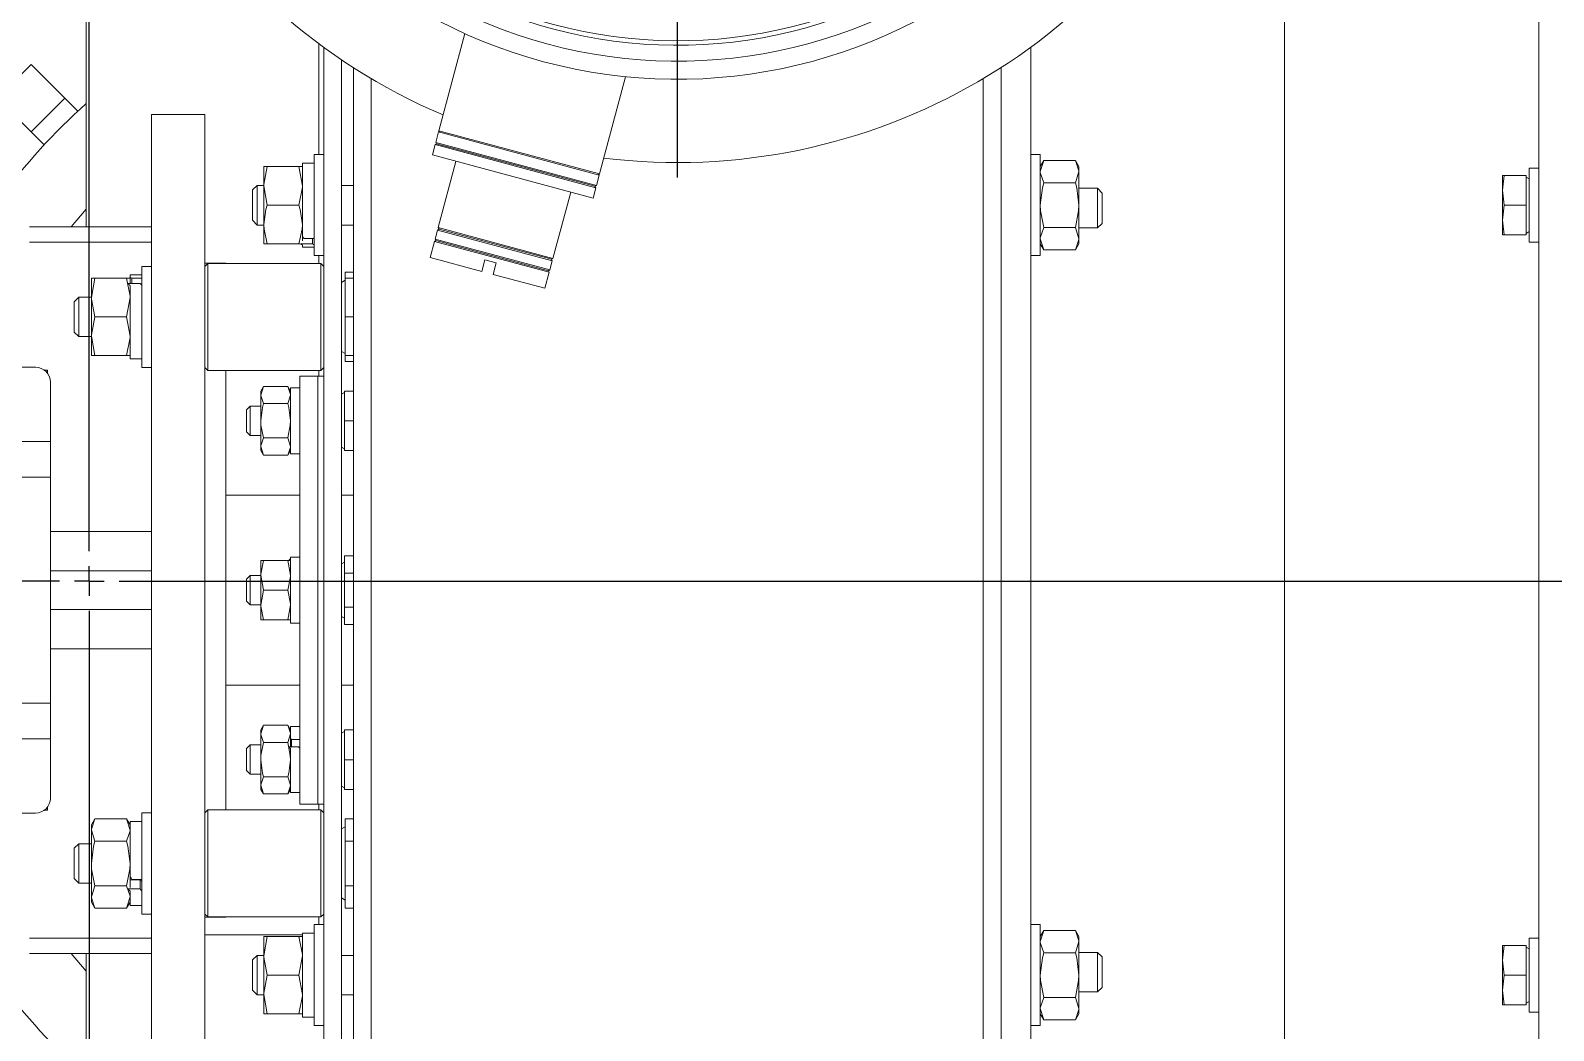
# Model space of a CAD drawing. Header units: millimetres. Extents: x -283029 to -254660, y -24907 to 10674.
# Drawn here: x -279119.95 to -279109.89, y -18350.47 to -18343.87 of the extents above; entities that cross this region are included whole.
import ezdxf

# ---------------------------------------------------------------- set-up
doc = ezdxf.new("R2010")
doc.units = ezdxf.units.MM
doc.header["$LTSCALE"] = 100

# ---------------------------------------------------------------- blocks, each defined once
blk = doc.blocks.new('SW_CENTERMARKSYMBOL_9')
at = {"color": 0, "linetype": 'Continuous'}
for p, q in [((0, 0.5), (0, 28.733)), ((-0.5, 0), (-30.267, 0)), ((0, 0), (-0.25, 0)), ((0, 0), (0, 0.25)), ((0, 0), (0, -0.25)), ((0, 0), (0.25, 0)), ((0.5, 0), (29.722, 0)), ((0, -0.5), (0, -28.733))]:
    blk.add_line(p, q, dxfattribs=at)
blk = doc.blocks.new('SW_CENTERMARKSYMBOL_10')
at = {"color": 0, "linetype": 'Continuous'}
for p, q in [((0, 0.5), (0, 10.35)), ((-0.5, 0), (-10.35, 0)), ((0, 0), (-0.25, 0)), ((0, 0), (0, 0.25)), ((0, 0), (0, -0.25)), ((0, 0), (0.25, 0)), ((0.5, 0), (10.35, 0)), ((0, -0.5), (0, -10.35))]:
    blk.add_line(p, q, dxfattribs=at)

msp = doc.modelspace()

# ---------------------------------------------------------------- linework, layer by layer
at = {"color": 1, "linetype": 'Continuous', "lineweight": 0}
for p, q in [((-279109.992, -18342.091), (-279109.992, -18347.561)), ((-279119.579, -18345.165), (-279119.579, -18342.738)), ((-279111.669, -18352.07), (-279111.669, -18343.052)), ((-279117.124, -18343.87), (-279117.124, -18343.87)), ((-279117.111, -18343.877), (-279117.111, -18343.877)), ((-279118.044, -18344.689), (-279118.044, -18343.956)), ((-279117.251, -18344.532), (-279117.08, -18343.891)), ((-279117.074, -18343.893), (-279117.074, -18343.893)), ((-279117.061, -18343.899), (-279117.061, -18343.899)), ((-279117.013, -18343.92), (-279117.013, -18343.92)), ((-279118.011, -18343.981), (-279118.011, -18353.031)), ((-279117.893, -18344.063), (-279117.893, -18353.031)), ((-279113.345, -18343.981), (-279113.345, -18347.561)), ((-279120.163, -18344.317), (-279119.941, -18344.095)), ((-279119.719, -18344.317), (-279119.941, -18344.095)), ((-279117.815, -18354.482), (-279117.815, -18344.115)), ((-279116.019, -18344.175), (-279116.191, -18344.816)), ((-279113.541, -18354.482), (-279113.541, -18344.115)), ((-279117.697, -18344.187), (-279117.697, -18354.599)), ((-279113.659, -18354.599), (-279113.659, -18344.187)), ((-279119.941, -18344.539), (-279120.163, -18344.317)), ((-279119.941, -18344.539), (-279119.719, -18344.317)), ((-279119.719, -18344.317), (-279119.636, -18344.4)), ((-279119.633, -18344.401), (-279119.636, -18344.4)), ((-279119.148, -18344.424), (-279118.795, -18344.424)), ((-279119.148, -18344.424), (-279119.148, -18347.561)), ((-279118.795, -18344.424), (-279118.795, -18347.561)), ((-279119.858, -18344.622), (-279119.941, -18344.539)), ((-279117.272, -18344.608), (-279117.253, -18344.539)), ((-279116.193, -18344.824), (-279117.253, -18344.539)), ((-279117.246, -18344.542), (-279117.251, -18344.532)), ((-279116.191, -18344.816), (-279117.251, -18344.532)), ((-279119.857, -18344.625), (-279119.858, -18344.622)), ((-279117.294, -18344.691), (-279117.276, -18344.623)), ((-279117.276, -18344.623), (-279117.266, -18344.617)), ((-279117.276, -18344.623), (-279116.215, -18344.907)), ((-279117.266, -18344.617), (-279117.272, -18344.608)), ((-279116.211, -18344.892), (-279117.272, -18344.608)), ((-279116.221, -18344.897), (-279117.266, -18344.617)), ((-279118.407, -18344.767), (-279118.384, -18344.767)), ((-279118.407, -18344.767), (-279118.407, -18344.895)), ((-279118.175, -18344.767), (-279118.384, -18344.767)), ((-279118.175, -18344.767), (-279118.152, -18344.895)), ((-279118.175, -18344.767), (-279118.152, -18344.767)), ((-279118.152, -18344.746), (-279118.074, -18344.746)), ((-279118.152, -18344.746), (-279118.152, -18345.229)), ((-279118.074, -18344.689), (-279118.011, -18344.689)), ((-279118.074, -18344.689), (-279118.074, -18345.355)), ((-279117.294, -18344.691), (-279116.233, -18344.975)), ((-279117.256, -18345.17), (-279117.139, -18344.733)), ((-279113.345, -18344.689), (-279113.282, -18344.689)), ((-279113.282, -18344.689), (-279113.282, -18345.022)), ((-279113.282, -18344.767), (-279113.259, -18344.728)), ((-279113.259, -18344.728), (-279113.282, -18344.801)), ((-279113.259, -18344.728), (-279113.05, -18344.728)), ((-279113.05, -18344.728), (-279113.027, -18344.767)), ((-279113.027, -18344.801), (-279113.027, -18344.767)), ((-279110.055, -18344.777), (-279109.992, -18344.777)), ((-279110.055, -18344.777), (-279110.055, -18345.267)), ((-279116.193, -18344.824), (-279116.211, -18344.892)), ((-279116.191, -18344.816), (-279116.2, -18344.822)), ((-279113.259, -18344.875), (-279113.05, -18344.875)), ((-279113.05, -18344.875), (-279113.027, -18344.801)), ((-279113.027, -18345.022), (-279113.027, -18344.801)), ((-279110.232, -18344.924), (-279110.221, -18344.826)), ((-279110.221, -18344.826), (-279110.232, -18344.826)), ((-279110.232, -18344.924), (-279110.232, -18344.826)), ((-279110.075, -18344.826), (-279110.221, -18344.826)), ((-279110.075, -18344.826), (-279110.075, -18345.022)), ((-279110.075, -18344.837), (-279110.055, -18344.848)), ((-279118.481, -18344.922), (-279118.451, -18344.892)), ((-279118.481, -18344.922), (-279118.481, -18344.935)), ((-279118.481, -18344.935), (-279118.481, -18345.122)), ((-279118.451, -18344.892), (-279118.407, -18344.892)), ((-279118.451, -18344.892), (-279118.451, -18344.909)), ((-279118.451, -18344.909), (-279118.451, -18345.153)), ((-279118.384, -18345.022), (-279118.407, -18344.895)), ((-279118.407, -18344.895), (-279118.407, -18345.15)), ((-279117.893, -18344.892), (-279117.815, -18344.892)), ((-279116.381, -18344.936), (-279116.498, -18345.373)), ((-279116.215, -18344.907), (-279116.233, -18344.975)), ((-279116.211, -18344.892), (-279116.221, -18344.897)), ((-279116.221, -18344.897), (-279116.215, -18344.907)), ((-279113.027, -18344.911), (-279112.904, -18344.911)), ((-279112.904, -18344.911), (-279112.874, -18344.942)), ((-279112.904, -18345.172), (-279112.904, -18344.911)), ((-279112.874, -18345.142), (-279112.874, -18344.942)), ((-279110.221, -18345.022), (-279110.232, -18344.924)), ((-279110.232, -18345.12), (-279110.232, -18344.924)), ((-279119.579, -18345.049), (-279119.677, -18345.165)), ((-279118.175, -18345.022), (-279118.384, -18345.022)), ((-279113.282, -18345.022), (-279113.282, -18345.355)), ((-279113.027, -18345.243), (-279113.027, -18345.022)), ((-279110.221, -18345.022), (-279110.232, -18345.12)), ((-279110.075, -18345.022), (-279110.221, -18345.022)), ((-279110.075, -18345.218), (-279110.075, -18345.022)), ((-279119.148, -18345.165), (-279119.952, -18345.165)), ((-279118.451, -18345.153), (-279118.481, -18345.122)), ((-279118.407, -18345.153), (-279118.451, -18345.153)), ((-279118.407, -18345.15), (-279118.407, -18345.277)), ((-279117.815, -18345.153), (-279117.893, -18345.153)), ((-279117.276, -18345.246), (-279117.26, -18345.186)), ((-279117.26, -18345.186), (-279117.25, -18345.18)), ((-279116.503, -18345.389), (-279117.26, -18345.186)), ((-279117.25, -18345.18), (-279117.256, -18345.17)), ((-279116.498, -18345.373), (-279117.256, -18345.17)), ((-279116.508, -18345.379), (-279117.25, -18345.18)), ((-279113.259, -18345.169), (-279113.05, -18345.169)), ((-279113.05, -18345.169), (-279113.027, -18345.243)), ((-279112.904, -18345.172), (-279113.027, -18345.172)), ((-279112.874, -18345.142), (-279112.904, -18345.172)), ((-279110.232, -18345.12), (-279110.221, -18345.218)), ((-279110.232, -18345.218), (-279110.232, -18345.12)), ((-279119.952, -18345.267), (-279119.148, -18345.267)), ((-279118.384, -18345.277), (-279118.407, -18345.277)), ((-279118.175, -18345.277), (-279118.384, -18345.277)), ((-279118.168, -18345.277), (-279118.175, -18345.277)), ((-279118.164, -18345.277), (-279118.164, -18345.276)), ((-279118.085, -18345.277), (-279118.164, -18345.277)), ((-279118.152, -18345.258), (-279118.152, -18345.229)), ((-279118.152, -18345.285), (-279118.152, -18345.299)), ((-279118.074, -18345.242), (-279118.14, -18345.242)), ((-279118.085, -18345.242), (-279118.085, -18345.277)), ((-279117.309, -18345.367), (-279117.28, -18345.261)), ((-279117.28, -18345.261), (-279117.271, -18345.256)), ((-279116.523, -18345.464), (-279117.28, -18345.261)), ((-279117.271, -18345.256), (-279117.276, -18345.246)), ((-279116.519, -18345.449), (-279117.276, -18345.246)), ((-279116.528, -18345.455), (-279117.271, -18345.256)), ((-279113.259, -18345.316), (-279113.282, -18345.243)), ((-279113.259, -18345.316), (-279113.282, -18345.277)), ((-279113.027, -18345.277), (-279113.05, -18345.316)), ((-279113.027, -18345.277), (-279113.027, -18345.243)), ((-279110.221, -18345.218), (-279110.232, -18345.218)), ((-279110.075, -18345.218), (-279110.221, -18345.218)), ((-279110.055, -18345.196), (-279110.075, -18345.208)), ((-279109.992, -18345.267), (-279110.055, -18345.267)), ((-279118.074, -18345.299), (-279118.152, -18345.299)), ((-279118.011, -18345.355), (-279118.074, -18345.355)), ((-279118.044, -18345.406), (-279118.044, -18345.355)), ((-279116.968, -18345.459), (-279117.309, -18345.367)), ((-279116.948, -18345.383), (-279116.968, -18345.459)), ((-279116.872, -18345.403), (-279116.948, -18345.383)), ((-279116.498, -18345.373), (-279116.508, -18345.379)), ((-279116.508, -18345.379), (-279116.503, -18345.389)), ((-279113.282, -18345.355), (-279113.345, -18345.355)), ((-279113.259, -18345.316), (-279113.05, -18345.316)), ((-279119.289, -18345.482), (-279119.211, -18345.482)), ((-279119.289, -18345.482), (-279119.289, -18345.497)), ((-279119.211, -18345.426), (-279119.148, -18345.426)), ((-279119.211, -18345.426), (-279119.211, -18346.092)), ((-279118.795, -18345.404), (-279118.658, -18345.404)), ((-279118.795, -18345.426), (-279118.775, -18345.406)), ((-279118.775, -18345.406), (-279118.03, -18345.406)), ((-279118.775, -18346.112), (-279118.775, -18345.406)), ((-279118.658, -18345.404), (-279118.658, -18345.406)), ((-279118.03, -18345.406), (-279118.011, -18345.426)), ((-279118.03, -18345.406), (-279118.03, -18345.759)), ((-279117.87, -18345.465), (-279117.815, -18345.465)), ((-279117.87, -18345.504), (-279117.87, -18345.465)), ((-279116.892, -18345.479), (-279116.872, -18345.403)), ((-279116.551, -18345.57), (-279116.892, -18345.479)), ((-279116.523, -18345.464), (-279116.551, -18345.57)), ((-279116.519, -18345.449), (-279116.528, -18345.455)), ((-279116.528, -18345.455), (-279116.523, -18345.464)), ((-279116.503, -18345.389), (-279116.519, -18345.449)), ((-279119.521, -18345.504), (-279119.544, -18345.631)), ((-279119.544, -18345.504), (-279119.521, -18345.504)), ((-279119.544, -18345.504), (-279119.544, -18345.631)), ((-279119.312, -18345.504), (-279119.521, -18345.504)), ((-279119.312, -18345.504), (-279119.289, -18345.504)), ((-279119.222, -18345.539), (-279119.301, -18345.539)), ((-279119.301, -18345.539), (-279119.301, -18345.54)), ((-279119.289, -18345.497), (-279119.289, -18345.516)), ((-279119.289, -18345.539), (-279119.289, -18345.516)), ((-279119.289, -18345.552), (-279119.289, -18346.035)), ((-279119.211, -18345.504), (-279119.277, -18345.504)), ((-279119.277, -18345.504), (-279119.277, -18345.539)), ((-279117.893, -18345.531), (-279117.87, -18345.517)), ((-279117.87, -18345.504), (-279117.815, -18345.504)), ((-279117.87, -18345.504), (-279117.87, -18345.759)), ((-279119.658, -18345.659), (-279119.628, -18345.629)), ((-279119.658, -18345.659), (-279119.658, -18345.859)), ((-279119.628, -18345.629), (-279119.544, -18345.629)), ((-279119.628, -18345.629), (-279119.628, -18345.889)), ((-279119.544, -18345.631), (-279119.544, -18345.886)), ((-279119.312, -18345.759), (-279119.289, -18345.631)), ((-279119.312, -18345.759), (-279119.521, -18345.759)), ((-279119.312, -18345.759), (-279119.289, -18345.886)), ((-279118.03, -18345.759), (-279118.03, -18346.112)), ((-279117.87, -18345.759), (-279117.815, -18345.759)), ((-279117.87, -18346.014), (-279117.87, -18345.759)), ((-279119.628, -18345.889), (-279119.658, -18345.859)), ((-279119.544, -18345.889), (-279119.628, -18345.889)), ((-279119.521, -18346.014), (-279119.544, -18345.886)), ((-279119.544, -18345.886), (-279119.544, -18346.014)), ((-279117.87, -18346), (-279117.893, -18345.987)), ((-279122.657, -18346.091), (-279119.913, -18346.091)), ((-279119.544, -18346.014), (-279119.521, -18346.014)), ((-279119.312, -18346.014), (-279119.521, -18346.014)), ((-279119.312, -18346.014), (-279119.289, -18346.014)), ((-279119.211, -18346.035), (-279119.289, -18346.035)), ((-279117.87, -18346.014), (-279117.815, -18346.014)), ((-279117.87, -18346.014), (-279117.87, -18346.053)), ((-279117.87, -18346.053), (-279117.815, -18346.053)), ((-279119.834, -18346.11), (-279119.854, -18346.11)), ((-279119.834, -18346.13), (-279119.834, -18346.11)), ((-279119.815, -18346.189), (-279119.815, -18346.581)), ((-279119.148, -18346.092), (-279119.211, -18346.092)), ((-279118.775, -18346.112), (-279118.795, -18346.092)), ((-279118.03, -18346.112), (-279118.775, -18346.112)), ((-279118.658, -18346.112), (-279118.658, -18347.561)), ((-279118.168, -18346.149), (-279118.05, -18346.149)), ((-279118.168, -18346.149), (-279118.168, -18348.973)), ((-279118.05, -18346.149), (-279118.011, -18346.149)), ((-279118.05, -18346.149), (-279118.05, -18348.973)), ((-279118.044, -18346.149), (-279118.044, -18346.112)), ((-279118.011, -18346.092), (-279118.03, -18346.112)), ((-279118.427, -18346.248), (-279118.409, -18346.217)), ((-279118.409, -18346.217), (-279118.427, -18346.274)), ((-279118.427, -18346.248), (-279118.427, -18346.274)), ((-279118.427, -18346.274), (-279118.427, -18346.444)), ((-279118.409, -18346.217), (-279118.248, -18346.217)), ((-279118.248, -18346.217), (-279118.23, -18346.248)), ((-279118.248, -18346.33), (-279118.23, -18346.274)), ((-279118.23, -18346.226), (-279118.168, -18346.226)), ((-279118.23, -18346.226), (-279118.23, -18346.661)), ((-279117.893, -18346.269), (-279117.874, -18346.258)), ((-279117.874, -18346.248), (-279117.815, -18346.248)), ((-279117.874, -18346.248), (-279117.874, -18346.444)), ((-279118.521, -18346.371), (-279118.497, -18346.347)), ((-279118.521, -18346.371), (-279118.521, -18346.444)), ((-279118.497, -18346.347), (-279118.427, -18346.347)), ((-279118.497, -18346.347), (-279118.497, -18346.444)), ((-279118.409, -18346.33), (-279118.248, -18346.33)), ((-279118.521, -18346.444), (-279118.521, -18346.516)), ((-279118.497, -18346.444), (-279118.497, -18346.54)), ((-279118.427, -18346.444), (-279118.427, -18346.613)), ((-279117.874, -18346.444), (-279117.815, -18346.444)), ((-279117.874, -18346.64), (-279117.874, -18346.444)), ((-279122.755, -18346.581), (-279119.815, -18346.581)), ((-279119.815, -18346.816), (-279119.815, -18346.581)), ((-279118.497, -18346.54), (-279118.521, -18346.516)), ((-279118.427, -18346.54), (-279118.497, -18346.54)), ((-279118.409, -18346.557), (-279118.248, -18346.557)), ((-279118.248, -18346.557), (-279118.23, -18346.613)), ((-279118.409, -18346.67), (-279118.427, -18346.613)), ((-279118.427, -18346.613), (-279118.427, -18346.64)), ((-279118.409, -18346.67), (-279118.427, -18346.64)), ((-279118.409, -18346.67), (-279118.248, -18346.67)), ((-279118.23, -18346.64), (-279118.248, -18346.67)), ((-279118.168, -18346.661), (-279118.23, -18346.661)), ((-279117.874, -18346.629), (-279117.893, -18346.618)), ((-279117.874, -18346.64), (-279117.815, -18346.64)), ((-279119.815, -18346.816), (-279122.755, -18346.816)), ((-279119.815, -18346.816), (-279119.815, -18348.306)), ((-279118.658, -18346.934), (-279118.168, -18346.934)), ((-279117.893, -18346.934), (-279117.815, -18346.934)), ((-279119.148, -18347.174), (-279119.815, -18347.174)), ((-279118.427, -18347.365), (-279118.409, -18347.365)), ((-279118.427, -18347.365), (-279118.427, -18347.463)), ((-279118.409, -18347.365), (-279118.248, -18347.365)), ((-279118.248, -18347.365), (-279118.23, -18347.463)), ((-279118.248, -18347.365), (-279118.23, -18347.365)), ((-279118.23, -18347.343), (-279118.168, -18347.343)), ((-279118.23, -18347.343), (-279118.23, -18347.779)), ((-279117.893, -18347.387), (-279117.874, -18347.376)), ((-279117.874, -18347.335), (-279117.815, -18347.335)), ((-279117.874, -18347.448), (-279117.874, -18347.335)), ((-279119.148, -18347.434), (-279119.815, -18347.434)), ((-279118.521, -18347.489), (-279118.497, -18347.465)), ((-279118.521, -18347.489), (-279118.521, -18347.633)), ((-279118.497, -18347.465), (-279118.427, -18347.465)), ((-279118.497, -18347.465), (-279118.497, -18347.657)), ((-279118.427, -18347.463), (-279118.427, -18347.659)), ((-279118.409, -18347.561), (-279118.427, -18347.463)), ((-279117.874, -18347.448), (-279117.815, -18347.448)), ((-279117.874, -18347.674), (-279117.874, -18347.448)), ((-279119.148, -18347.561), (-279119.148, -18350.698)), ((-279118.795, -18347.561), (-279118.795, -18350.698)), ((-279118.658, -18347.561), (-279118.658, -18349.01)), ((-279118.409, -18347.561), (-279118.427, -18347.659)), ((-279118.409, -18347.561), (-279118.248, -18347.561)), ((-279113.345, -18347.561), (-279113.345, -18353.031)), ((-279109.992, -18347.561), (-279109.992, -18353.031)), ((-279119.148, -18347.688), (-279119.815, -18347.688)), ((-279118.497, -18347.657), (-279118.521, -18347.633)), ((-279118.427, -18347.657), (-279118.497, -18347.657)), ((-279118.427, -18347.659), (-279118.427, -18347.757)), ((-279118.248, -18347.757), (-279118.23, -18347.659)), ((-279117.874, -18347.674), (-279117.815, -18347.674)), ((-279117.874, -18347.674), (-279117.874, -18347.787)), ((-279118.427, -18347.757), (-279118.409, -18347.757)), ((-279118.409, -18347.757), (-279118.248, -18347.757)), ((-279118.248, -18347.757), (-279118.23, -18347.757)), ((-279118.168, -18347.779), (-279118.23, -18347.779)), ((-279117.874, -18347.746), (-279117.893, -18347.735)), ((-279117.874, -18347.787), (-279117.815, -18347.787)), ((-279119.815, -18347.948), (-279119.148, -18347.948)), ((-279118.168, -18348.188), (-279118.658, -18348.188)), ((-279117.815, -18348.188), (-279117.893, -18348.188)), ((-279119.815, -18348.306), (-279122.755, -18348.306)), ((-279119.815, -18348.541), (-279119.815, -18348.306)), ((-279118.427, -18348.482), (-279118.409, -18348.452)), ((-279118.409, -18348.452), (-279118.427, -18348.509)), ((-279118.427, -18348.482), (-279118.427, -18348.509)), ((-279118.409, -18348.452), (-279118.248, -18348.452)), ((-279118.248, -18348.452), (-279118.23, -18348.482)), ((-279118.23, -18348.461), (-279118.168, -18348.461)), ((-279118.23, -18348.461), (-279118.23, -18348.536)), ((-279117.893, -18348.504), (-279117.874, -18348.493)), ((-279117.874, -18348.482), (-279117.815, -18348.482)), ((-279117.874, -18348.482), (-279117.874, -18348.679)), ((-279122.755, -18348.541), (-279119.815, -18348.541)), ((-279119.815, -18348.933), (-279119.815, -18348.541)), ((-279118.521, -18348.606), (-279118.497, -18348.582)), ((-279118.497, -18348.582), (-279118.427, -18348.582)), ((-279118.497, -18348.582), (-279118.497, -18348.775)), ((-279118.427, -18348.509), (-279118.427, -18348.679)), ((-279118.409, -18348.565), (-279118.248, -18348.565)), ((-279118.248, -18348.565), (-279118.23, -18348.509)), ((-279118.176, -18348.595), (-279118.238, -18348.595)), ((-279118.23, -18348.536), (-279118.23, -18348.547)), ((-279118.23, -18348.595), (-279118.23, -18348.547)), ((-279118.168, -18348.546), (-279118.223, -18348.546)), ((-279118.223, -18348.546), (-279118.223, -18348.595)), ((-279118.168, -18348.596), (-279118.175, -18348.596)), ((-279118.521, -18348.606), (-279118.521, -18348.751)), ((-279118.427, -18348.679), (-279118.427, -18348.848)), ((-279118.23, -18348.608), (-279118.23, -18348.896)), ((-279117.874, -18348.679), (-279117.815, -18348.679)), ((-279117.874, -18348.875), (-279117.874, -18348.679)), ((-279118.497, -18348.775), (-279118.521, -18348.751)), ((-279118.427, -18348.775), (-279118.497, -18348.775)), ((-279118.409, -18348.792), (-279118.248, -18348.792)), ((-279118.248, -18348.792), (-279118.23, -18348.848)), ((-279118.409, -18348.905), (-279118.427, -18348.848)), ((-279118.427, -18348.848), (-279118.427, -18348.875)), ((-279118.409, -18348.905), (-279118.427, -18348.875)), ((-279118.409, -18348.905), (-279118.248, -18348.905)), ((-279118.23, -18348.875), (-279118.248, -18348.905)), ((-279118.168, -18348.896), (-279118.23, -18348.896)), ((-279117.874, -18348.864), (-279117.893, -18348.853)), ((-279117.874, -18348.875), (-279117.815, -18348.875)), ((-279119.834, -18349.012), (-279119.834, -18348.992)), ((-279118.05, -18348.973), (-279118.168, -18348.973)), ((-279118.011, -18348.973), (-279118.05, -18348.973)), ((-279118.044, -18349.01), (-279118.044, -18348.973)), ((-279119.913, -18349.031), (-279122.657, -18349.031)), ((-279119.854, -18349.012), (-279119.834, -18349.012)), ((-279119.544, -18349.108), (-279119.521, -18349.069)), ((-279119.312, -18349.069), (-279119.521, -18349.069)), ((-279119.312, -18349.069), (-279119.289, -18349.108)), ((-279119.312, -18349.069), (-279119.289, -18349.143)), ((-279119.289, -18349.087), (-279119.211, -18349.087)), ((-279119.289, -18349.087), (-279119.289, -18349.45)), ((-279119.211, -18349.03), (-279119.148, -18349.03)), ((-279119.211, -18349.03), (-279119.211, -18349.697)), ((-279118.795, -18349.03), (-279118.775, -18349.01)), ((-279118.775, -18349.01), (-279118.03, -18349.01)), ((-279118.775, -18349.716), (-279118.775, -18349.01)), ((-279118.03, -18349.01), (-279118.011, -18349.03)), ((-279118.03, -18349.01), (-279118.03, -18349.716)), ((-279117.87, -18349.069), (-279117.815, -18349.069)), ((-279117.87, -18349.216), (-279117.87, -18349.069)), ((-279119.544, -18349.108), (-279119.544, -18349.143)), ((-279119.521, -18349.216), (-279119.544, -18349.143)), ((-279119.544, -18349.143), (-279119.544, -18349.363)), ((-279117.893, -18349.135), (-279117.87, -18349.122)), ((-279119.658, -18349.263), (-279119.628, -18349.233)), ((-279119.658, -18349.263), (-279119.658, -18349.463)), ((-279119.628, -18349.233), (-279119.544, -18349.233)), ((-279119.628, -18349.233), (-279119.628, -18349.494)), ((-279119.312, -18349.216), (-279119.521, -18349.216)), ((-279117.87, -18349.216), (-279117.815, -18349.216)), ((-279117.87, -18349.216), (-279117.87, -18349.51)), ((-279119.544, -18349.363), (-279119.544, -18349.584)), ((-279119.628, -18349.494), (-279119.658, -18349.463)), ((-279119.544, -18349.494), (-279119.628, -18349.494)), ((-279119.289, -18349.522), (-279119.289, -18349.45)), ((-279119.222, -18349.471), (-279119.289, -18349.471)), ((-279119.211, -18349.47), (-279119.277, -18349.47)), ((-279119.222, -18349.471), (-279119.222, -18349.531)), ((-279119.521, -18349.51), (-279119.544, -18349.584)), ((-279119.544, -18349.584), (-279119.544, -18349.618)), ((-279119.312, -18349.51), (-279119.521, -18349.51)), ((-279119.312, -18349.658), (-279119.289, -18349.584)), ((-279119.301, -18349.531), (-279119.301, -18349.53)), ((-279119.222, -18349.531), (-279119.301, -18349.531)), ((-279119.289, -18349.547), (-279119.289, -18349.64)), ((-279117.87, -18349.605), (-279117.893, -18349.591)), ((-279117.87, -18349.51), (-279117.815, -18349.51)), ((-279117.87, -18349.51), (-279117.87, -18349.658)), ((-279119.521, -18349.658), (-279119.544, -18349.618)), ((-279119.312, -18349.658), (-279119.521, -18349.658)), ((-279119.289, -18349.618), (-279119.312, -18349.658)), ((-279119.211, -18349.64), (-279119.289, -18349.64)), ((-279119.148, -18349.697), (-279119.211, -18349.697)), ((-279118.775, -18349.716), (-279118.795, -18349.697)), ((-279118.011, -18349.697), (-279118.03, -18349.716)), ((-279117.87, -18349.658), (-279117.815, -18349.658)), ((-279118.658, -18349.718), (-279118.795, -18349.718)), ((-279118.03, -18349.716), (-279118.775, -18349.716)), ((-279118.658, -18349.716), (-279118.658, -18349.718)), ((-279118.074, -18349.767), (-279118.011, -18349.767)), ((-279118.074, -18349.767), (-279118.074, -18350.433)), ((-279118.044, -18349.767), (-279118.044, -18349.716)), ((-279113.345, -18349.767), (-279113.282, -18349.767)), ((-279113.282, -18349.767), (-279113.282, -18350.1)), ((-279113.282, -18349.845), (-279113.259, -18349.806)), ((-279113.259, -18349.806), (-279113.282, -18349.879)), ((-279113.259, -18349.806), (-279113.05, -18349.806)), ((-279113.05, -18349.806), (-279113.027, -18349.845)), ((-279119.148, -18349.855), (-279119.952, -18349.855)), ((-279118.795, -18349.835), (-279118.152, -18349.835)), ((-279118.384, -18349.845), (-279118.407, -18349.972)), ((-279118.384, -18349.845), (-279118.407, -18349.845)), ((-279118.407, -18349.845), (-279118.407, -18349.972)), ((-279118.175, -18349.845), (-279118.384, -18349.845)), ((-279118.152, -18349.845), (-279118.175, -18349.845)), ((-279118.152, -18349.823), (-279118.074, -18349.823)), ((-279118.152, -18349.823), (-279118.152, -18350.376)), ((-279113.05, -18349.953), (-279113.027, -18349.879)), ((-279113.027, -18349.879), (-279113.027, -18349.845)), ((-279113.027, -18350.1), (-279113.027, -18349.879)), ((-279110.232, -18350.002), (-279110.221, -18349.904)), ((-279110.221, -18349.904), (-279110.232, -18349.904)), ((-279110.232, -18350.002), (-279110.232, -18349.904)), ((-279110.075, -18349.904), (-279110.221, -18349.904)), ((-279110.075, -18349.904), (-279110.075, -18350.1)), ((-279110.055, -18349.855), (-279109.992, -18349.855)), ((-279110.055, -18349.855), (-279110.055, -18350.345)), ((-279119.148, -18349.957), (-279119.952, -18349.957)), ((-279119.677, -18349.957), (-279119.579, -18350.073)), ((-279119.579, -18352.384), (-279119.579, -18349.957)), ((-279118.481, -18350), (-279118.451, -18349.97)), ((-279118.481, -18350), (-279118.481, -18350.1)), ((-279118.451, -18349.97), (-279118.407, -18349.97)), ((-279118.451, -18349.97), (-279118.451, -18350.1)), ((-279118.407, -18349.972), (-279118.407, -18350.227)), ((-279118.175, -18350.1), (-279118.152, -18349.972)), ((-279117.893, -18349.97), (-279117.815, -18349.97)), ((-279113.259, -18349.953), (-279113.05, -18349.953)), ((-279113.027, -18349.95), (-279112.904, -18349.95)), ((-279112.904, -18349.95), (-279112.874, -18349.98)), ((-279112.904, -18350.211), (-279112.904, -18349.95)), ((-279112.874, -18350.181), (-279112.874, -18349.98)), ((-279110.232, -18350.198), (-279110.232, -18350.002)), ((-279110.221, -18350.1), (-279110.232, -18350.002)), ((-279110.075, -18349.915), (-279110.055, -18349.926)), ((-279118.481, -18350.1), (-279118.481, -18350.2)), ((-279118.451, -18350.1), (-279118.451, -18350.23)), ((-279118.175, -18350.1), (-279118.384, -18350.1)), ((-279118.175, -18350.1), (-279118.152, -18350.227)), ((-279113.282, -18350.1), (-279113.282, -18350.433)), ((-279113.027, -18350.321), (-279113.027, -18350.1)), ((-279110.221, -18350.1), (-279110.232, -18350.198)), ((-279110.075, -18350.1), (-279110.221, -18350.1)), ((-279110.075, -18350.296), (-279110.075, -18350.1)), ((-279118.451, -18350.23), (-279118.481, -18350.2)), ((-279112.904, -18350.211), (-279113.027, -18350.211)), ((-279112.874, -18350.181), (-279112.904, -18350.211)), ((-279110.232, -18350.198), (-279110.221, -18350.296)), ((-279110.232, -18350.296), (-279110.232, -18350.198)), ((-279118.407, -18350.23), (-279118.451, -18350.23)), ((-279118.384, -18350.355), (-279118.407, -18350.227)), ((-279118.407, -18350.227), (-279118.407, -18350.355)), ((-279117.815, -18350.23), (-279117.893, -18350.23)), ((-279113.259, -18350.247), (-279113.05, -18350.247)), ((-279113.05, -18350.247), (-279113.027, -18350.321)), ((-279110.221, -18350.296), (-279110.232, -18350.296)), ((-279110.075, -18350.296), (-279110.221, -18350.296)), ((-279110.055, -18350.274), (-279110.075, -18350.285)), ((-279118.384, -18350.355), (-279118.407, -18350.355)), ((-279118.175, -18350.355), (-279118.384, -18350.355)), ((-279118.152, -18350.355), (-279118.175, -18350.355)), ((-279118.074, -18350.376), (-279118.152, -18350.376)), ((-279113.259, -18350.394), (-279113.282, -18350.321)), ((-279113.259, -18350.394), (-279113.282, -18350.355)), ((-279113.259, -18350.394), (-279113.05, -18350.394)), ((-279113.027, -18350.355), (-279113.05, -18350.394)), ((-279113.027, -18350.355), (-279113.027, -18350.321)), ((-279109.992, -18350.345), (-279110.055, -18350.345)), ((-279118.011, -18350.433), (-279118.074, -18350.433)), ((-279113.282, -18350.433), (-279113.345, -18350.433))]:
    msp.add_line(p, q, dxfattribs=at)
for points in [[(-279118.407, -18344.895), (-279118.407, -18344.886), (-279118.384, -18344.767)], [(-279113.027, -18344.801), (-279113.027, -18344.796), (-279113.05, -18344.728)], [(-279113.282, -18344.801), (-279113.282, -18344.807), (-279113.259, -18344.875)], [(-279113.282, -18345.022), (-279113.268, -18344.908), (-279113.259, -18344.875)], [(-279113.05, -18344.875), (-279113.041, -18344.908), (-279113.027, -18345.022)], [(-279118.152, -18344.895), (-279118.152, -18344.904), (-279118.175, -18345.022)], [(-279118.384, -18345.022), (-279118.393, -18345.051), (-279118.407, -18345.15)], [(-279118.152, -18345.15), (-279118.166, -18345.051), (-279118.175, -18345.022)], [(-279113.259, -18345.169), (-279113.281, -18345.059), (-279113.282, -18345.022)], [(-279113.027, -18345.022), (-279113.029, -18345.059), (-279113.05, -18345.169)], [(-279118.407, -18345.15), (-279118.405, -18345.181), (-279118.384, -18345.277)], [(-279118.175, -18345.277), (-279118.154, -18345.181), (-279118.152, -18345.15)], [(-279113.282, -18345.243), (-279113.282, -18345.238), (-279113.259, -18345.169)], [(-279113.027, -18345.243), (-279113.027, -18345.248), (-279113.05, -18345.316)], [(-279119.289, -18345.631), (-279119.289, -18345.622), (-279119.312, -18345.504)], [(-279119.544, -18345.631), (-279119.544, -18345.641), (-279119.521, -18345.759)], [(-279119.544, -18345.886), (-279119.544, -18345.877), (-279119.521, -18345.759)], [(-279119.289, -18345.886), (-279119.289, -18345.895), (-279119.312, -18346.014)], [(-279118.427, -18346.274), (-279118.426, -18346.278), (-279118.409, -18346.33)], [(-279118.23, -18346.274), (-279118.231, -18346.27), (-279118.248, -18346.217)], [(-279118.427, -18346.444), (-279118.416, -18346.356), (-279118.409, -18346.33)], [(-279118.248, -18346.33), (-279118.241, -18346.356), (-279118.23, -18346.444)], [(-279118.409, -18346.557), (-279118.425, -18346.472), (-279118.427, -18346.444)], [(-279118.23, -18346.444), (-279118.232, -18346.472), (-279118.248, -18346.557)], [(-279118.427, -18346.613), (-279118.426, -18346.609), (-279118.409, -18346.557)], [(-279118.23, -18346.613), (-279118.231, -18346.617), (-279118.248, -18346.67)], [(-279118.427, -18347.463), (-279118.426, -18347.456), (-279118.409, -18347.365)], [(-279118.23, -18347.463), (-279118.231, -18347.47), (-279118.248, -18347.561)], [(-279118.23, -18347.659), (-279118.231, -18347.652), (-279118.248, -18347.561)], [(-279118.427, -18347.659), (-279118.426, -18347.666), (-279118.409, -18347.757)], [(-279118.23, -18348.509), (-279118.231, -18348.505), (-279118.248, -18348.452)], [(-279118.427, -18348.509), (-279118.426, -18348.513), (-279118.409, -18348.565)], [(-279118.409, -18348.565), (-279118.425, -18348.651), (-279118.427, -18348.679)], [(-279118.23, -18348.679), (-279118.232, -18348.651), (-279118.248, -18348.565)], [(-279118.427, -18348.679), (-279118.416, -18348.767), (-279118.409, -18348.792)], [(-279118.248, -18348.792), (-279118.241, -18348.767), (-279118.23, -18348.679)], [(-279118.427, -18348.848), (-279118.426, -18348.844), (-279118.409, -18348.792)], [(-279118.23, -18348.848), (-279118.231, -18348.852), (-279118.248, -18348.905)], [(-279119.544, -18349.143), (-279119.544, -18349.137), (-279119.521, -18349.069)], [(-279119.289, -18349.143), (-279119.289, -18349.148), (-279119.312, -18349.216)], [(-279119.521, -18349.216), (-279119.53, -18349.249), (-279119.544, -18349.363)], [(-279119.289, -18349.363), (-279119.303, -18349.249), (-279119.312, -18349.216)], [(-279119.544, -18349.363), (-279119.543, -18349.4), (-279119.521, -18349.51)], [(-279119.312, -18349.51), (-279119.291, -18349.4), (-279119.289, -18349.363)], [(-279119.544, -18349.584), (-279119.544, -18349.589), (-279119.521, -18349.658)], [(-279119.289, -18349.584), (-279119.289, -18349.579), (-279119.312, -18349.51)], [(-279113.027, -18349.879), (-279113.027, -18349.874), (-279113.05, -18349.806)], [(-279118.152, -18349.972), (-279118.152, -18349.963), (-279118.175, -18349.845)], [(-279113.282, -18349.879), (-279113.282, -18349.884), (-279113.259, -18349.953)], [(-279118.407, -18349.972), (-279118.407, -18349.982), (-279118.384, -18350.1)], [(-279113.282, -18350.1), (-279113.268, -18349.985), (-279113.259, -18349.953)], [(-279113.05, -18349.953), (-279113.041, -18349.985), (-279113.027, -18350.1)], [(-279118.407, -18350.227), (-279118.407, -18350.218), (-279118.384, -18350.1)], [(-279113.259, -18350.247), (-279113.281, -18350.136), (-279113.282, -18350.1)], [(-279113.027, -18350.1), (-279113.029, -18350.136), (-279113.05, -18350.247)], [(-279118.152, -18350.227), (-279118.152, -18350.236), (-279118.175, -18350.355)], [(-279113.282, -18350.321), (-279113.282, -18350.315), (-279113.259, -18350.247)], [(-279113.027, -18350.321), (-279113.027, -18350.326), (-279113.05, -18350.394)]]:
    msp.add_lwpolyline(points, dxfattribs=at)
for centre, radius, start, end in [((-279115.678, -18340.781), 3.96, 172.8052, 247.0324), ((-279115.678, -18340.781), 3.157, 197.4692, 312.588), ((-279115.678, -18340.781), 3.411, 198.2515, 311.7485), ((-279115.678, -18340.781), 3.292, 198.1524, 311.8547), ((-279115.678, -18340.781), 3.187, 198.2082, 312.2124), ((-279115.678, -18340.781), 3.96, 262.9676, 337.1975), ((-279116.697, -18347.561), 4.313, 131.9269, 143.3024), ((-279118.071, -18345.14), 0.165, 235.9864, 240.775), ((-279117.89, -18345.006), 0.344, 220.3825, 223.3223), ((-279117.993, -18345.14), 0.165, 235.9864, 240.775), ((-279119.551, -18345.775), 0.344, 40.3825, 43.3223), ((-279119.37, -18345.641), 0.165, 55.9864, 60.775), ((-279119.472, -18345.775), 0.344, 40.3825, 43.3223), ((-279119.913, -18346.189), 0.098, 0, 90), ((-279118.165, -18347.469), 0.131, 119.8394, 123.8664), ((-279119.08, -18349.117), 0.99, 30.9168, 31.7892), ((-279118.766, -18348.938), 0.669, 35.7866, 36.9189), ((-279118.443, -18348.767), 0.279, 37.7351, 40.2948), ((-279119.017, -18349.117), 0.99, 30.9168, 31.7892), ((-279119.913, -18348.933), 0.098, 270, 0), ((-279118.206, -18348.805), 1.26, 210.788, 211.8172), ((-279118.924, -18349.243), 0.376, 217.444, 220.3016), ((-279118.615, -18349.037), 0.845, 215.7464, 217.0903), ((-279118.537, -18349.037), 0.845, 215.7464, 217.0903), ((-279116.697, -18347.561), 4.313, 216.6976, 228.0731)]:
    msp.add_arc(centre, radius, start, end, dxfattribs=at)

# ---------------------------------------------------------------- block references
at = {"color": 1, "linetype": 'Continuous', "lineweight": 0, "xscale": -0.3921021967944399, "yscale": 0.3921021967944399, "zscale": 0.3921021967944399}
for name, p in [('SW_CENTERMARKSYMBOL_9', (-279119.558, -18347.501)), ('SW_CENTERMARKSYMBOL_10', (-279115.678, -18340.781))]:
    msp.add_blockref(name, p, dxfattribs=at)

doc.saveas('drawing.dxf')
